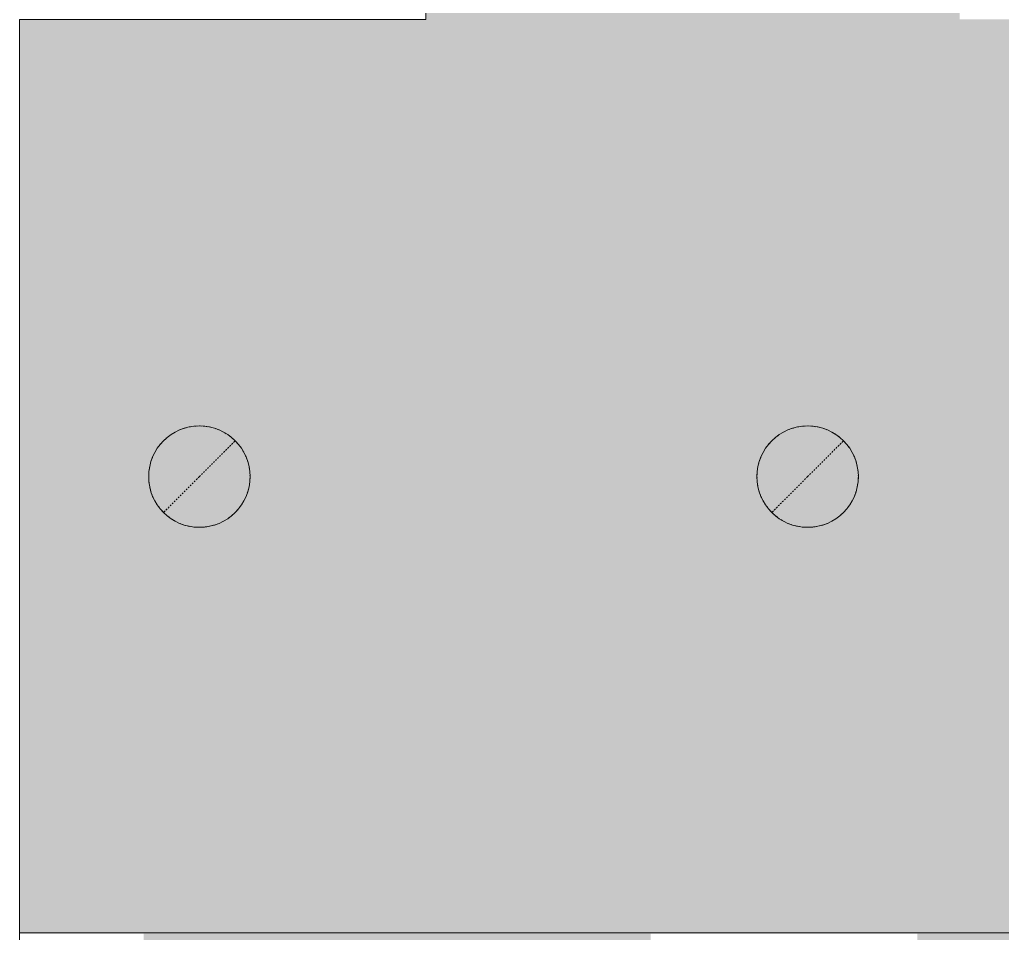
# Model space of a CAD drawing. Header units: inches. Extents: x -1263 to 2214, y -160 to 2229.
# Drawn here: x -277.5 to -199.9, y 1281.2 to 1353.2 of the extents above; entities that cross this region are included whole.
import ezdxf

# ---------------------------------------------------------------- set-up
doc = ezdxf.new("R2010")
doc.units = ezdxf.units.IN
doc.header["$MEASUREMENT"] = 0
doc.linetypes.add('Demolished', pattern=[0.1875, 0.125, -0.0625])
for name, color, linetype, lineweight in [('A-CLNG', 13, 'Continuous', 13), ('A-DETL-GENF', 92, 'Continuous', 9), ('A-WALL', 113, 'Demolished', 9), ('E-LITE-EQPM', 33, 'Demolished', 9), ('I-WALL', 2, 'Continuous', 13)]:
    doc.layers.add(name, color=color, linetype=linetype, lineweight=lineweight)

# ---------------------------------------------------------------- blocks, each defined once
blk = doc.blocks.new('L-Recessed Circular - Downlight - 8_-4935058-6TH FLOOR RCP DEMO')
at = {"layer": 'E-LITE-EQPM', "color": 7}
for q in [(2.828, 2.828), (-2.828, -2.828)]:
    blk.add_line((0, 0), q, dxfattribs=at)
for start, end in [(360, 180), (180, 360)]:
    blk.add_arc((0, 0), 4, start, end, dxfattribs=at)

msp = doc.modelspace()

# ---------------------------------------------------------------- hatches: boundary and pattern name
at = {"layer": 'A-DETL-GENF'}
h = msp.add_hatch(color=9, dxfattribs=at)
h.paths.add_polyline_path([(38.236, 1240.161), (70.771, 1240.161), (70.771, 1265.211), (58.742, 1265.211), (58.742, 1579.307), (70.771, 1579.307), (70.771, 1607.297), (-48.229, 1607.297), (-48.229, 1620.306), (-277.423, 1620.306), (-277.418, 1541.258), (-249.394, 1541.258), (-249.394, 1598.341), (24.693, 1598.341), (24.693, 1541.259), (52.78, 1541.259), (52.78, 1411.259), (24.693, 1411.259), (24.693, 1357.25), (50.711, 1357.25), (50.711, 1277.191), (-67.378, 1277.191), (-67.378, 1240.161), (-41.772, 1240.161), (-41.772, 1259.142), (38.236, 1259.142), (38.236, 1245.161)], flags=0)
h.paths.add_polyline_path([(-381.472, 1240.161), (-381.472, 1256.215), (-377.472, 1256.215), (-377.472, 1256.268), (-381.502, 1256.268), (-381.502, 1620.306), (-399.463, 1620.306), (-399.463, 1240.161), (-384.903, 1240.161)], flags=0)
h.paths.add_polyline_path([(185.832, 1240.161), (672.963, 1240.161), (672.963, 1620.306), (654.755, 1620.306), (654.755, 1257.226), (377.164, 1257.256), (377.164, 1309.639), (293.769, 1309.639), (293.769, 1263.248), (188.784, 1263.248), (188.784, 1296.734), (193.784, 1296.734), (193.784, 1268.248), (288.769, 1268.248), (288.769, 1368.22), (193.784, 1368.22), (193.784, 1339.234), (188.784, 1339.234), (188.784, 1401.009), (193.784, 1401.009), (193.784, 1372.22), (288.769, 1372.22), (288.769, 1472.298), (193.784, 1472.298), (193.784, 1443.509), (188.784, 1443.509), (188.784, 1505.057), (193.784, 1505.057), (193.784, 1476.298), (288.769, 1476.298), (288.769, 1576.287), (193.784, 1576.287), (193.784, 1547.557), (188.784, 1547.557), (188.784, 1575.307), (188.644, 1575.279), (188.644, 1547.76), (182.73, 1547.76), (182.73, 1504.238), (188.644, 1504.238), (188.644, 1444.18), (182.73, 1444.18), (182.73, 1400.245), (188.644, 1400.245), (188.644, 1339.745), (182.73, 1339.745), (182.73, 1296.76), (188.644, 1296.734), (188.644, 1265.211), (174.749, 1265.211), (174.749, 1240.161), (182.73, 1240.161)], flags=0)
h.paths.add_polyline_path([(-244.394, 1242.23), (-222.894, 1242.23), (-222.894, 1276.117), (-227.659, 1276.117), (-227.659, 1281.117), (-206.622, 1281.117), (-206.622, 1276.117), (-217.894, 1276.117), (-217.894, 1242.23), (-155.351, 1242.23), (-155.351, 1276.117), (-166.622, 1276.117), (-166.622, 1281.117), (-155.351, 1281.117), (-155.351, 1310.785), (-150.351, 1310.785), (-150.351, 1350.785), (-155.351, 1350.785), (-155.351, 1353.285), (-203.286, 1353.285), (-203.286, 1358.285), (-124.375, 1358.285), (-124.375, 1395.205), (-143.375, 1395.205), (-143.375, 1396.205), (-124.375, 1396.205), (-124.375, 1429.244), (-143.375, 1429.244), (-143.375, 1430.244), (-124.375, 1430.244), (-124.375, 1463.283), (-185.429, 1463.283), (-185.429, 1468.323), (-184.429, 1468.323), (-184.429, 1464.283), (-124.375, 1464.283), (-124.375, 1497.323), (-184.429, 1497.323), (-184.429, 1492.323), (-185.429, 1492.323), (-185.429, 1502.823), (-184.429, 1502.823), (-184.429, 1498.323), (-124.375, 1498.323), (-124.375, 1531.273), (-184.394, 1531.273), (-184.394, 1532.273), (-124.375, 1532.273), (-124.375, 1593.341), (-184.429, 1593.341), (-184.429, 1588.841), (-185.429, 1588.841), (-185.429, 1593.341), (-245.394, 1593.341), (-245.394, 1537.258), (-271.427, 1537.258), (-271.427, 1415.259), (-245.394, 1415.259), (-245.394, 1353.25), (-277.453, 1353.25), (-277.423, 1281.117), (-267.659, 1281.117), (-267.659, 1276.117), (-272.423, 1276.117), (-272.423, 1242.23), (-269.199, 1242.23)], flags=0)
h.paths.add_polyline_path([(-405.983, 1254.153), (-403.463, 1254.153), (-403.463, 1284.191), (-423.432, 1284.191), (-423.432, 1254.153), (-415.541, 1254.153)], flags=0)
h.paths.add_polyline_path([(-371.502, 1256.268), (-331.502, 1256.268), (-331.502, 1262.268), (-283.453, 1262.268), (-283.453, 1508.332), (-375.502, 1508.332), (-375.502, 1262.268), (-371.502, 1262.268)], flags=0)
h.paths.add_polyline_path([(649.755, 1262.226), (649.755, 1359.161), (556.005, 1359.161), (556.005, 1262.226), (591.171, 1262.226)], flags=0)
h.paths.add_polyline_path([(382.664, 1262.756), (551.005, 1262.756), (550.984, 1619.361), (432.351, 1619.361), (432.351, 1624.306), (386.351, 1624.306), (386.351, 1619.361), (382.664, 1619.361), (382.664, 1379.389), (378.039, 1379.389), (378.039, 1531.323), (293.769, 1531.323), (293.769, 1315.139), (378.039, 1315.139), (378.039, 1339.389), (382.664, 1339.389), (382.664, 1269.211)], flags=0)
h.paths.add_polyline_path([(6.204, 1281.191), (46.711, 1281.191), (46.699, 1353.25), (20.693, 1353.285), (20.693, 1415.259), (46.78, 1415.259), (46.78, 1537.259), (20.693, 1537.259), (20.693, 1593.341), (-39.361, 1593.341), (-39.361, 1588.841), (-40.361, 1588.841), (-40.361, 1593.341), (-100.327, 1593.341), (-100.327, 1532.273), (-40.361, 1532.273), (-40.361, 1552.841), (-39.361, 1552.841), (-39.361, 1525.823), (-40.361, 1525.823), (-40.361, 1531.273), (-100.327, 1531.273), (-100.327, 1498.323), (-40.361, 1498.323), (-40.361, 1501.823), (-39.361, 1501.823), (-39.361, 1492.803), (-40.361, 1492.803), (-40.361, 1497.323), (-100.327, 1497.323), (-100.327, 1464.283), (-40.361, 1464.283), (-40.361, 1468.803), (-39.361, 1468.803), (-39.361, 1457.994), (-40.361, 1457.994), (-40.361, 1463.283), (-100.327, 1463.283), (-100.327, 1430.244), (-40.361, 1430.244), (-40.361, 1433.994), (-39.361, 1433.994), (-39.361, 1424.725), (-40.361, 1424.725), (-40.361, 1429.244), (-100.327, 1429.244), (-100.327, 1396.205), (-40.361, 1396.205), (-40.361, 1400.725), (-39.361, 1400.725), (-39.361, 1389.705), (-40.361, 1389.705), (-40.361, 1395.205), (-100.327, 1395.205), (-100.327, 1358.285), (-40.361, 1358.285), (-40.361, 1365.705), (-39.361, 1365.705), (-39.361, 1358.285), (-21.724, 1358.285), (-21.724, 1353.285), (-66.378, 1353.285), (-66.378, 1350.785), (-71.378, 1350.785), (-71.378, 1310.785), (-66.378, 1310.785), (-66.378, 1281.191), (-16.838, 1281.191)], flags=0)
h.paths.add_polyline_path([(-249.394, 1357.25), (-249.394, 1411.259), (-271.427, 1411.259), (-271.427, 1411.21), (-277.427, 1411.21), (-277.453, 1357.25)], flags=0)
h.paths.add_polyline_path([(-118.172, 1358.285), (-104.327, 1358.285), (-104.327, 1593.341), (-120.375, 1593.341), (-120.375, 1358.285)], flags=0)
h.paths.add_polyline_path([(591.171, 1364.161), (648.755, 1364.161), (648.755, 1618.326), (642.755, 1618.326), (642.755, 1624.306), (602.755, 1624.306), (602.755, 1618.326), (556.984, 1618.326), (556.984, 1364.161)], flags=0)
h.paths.add_polyline_path([(-354.62, 1513.332), (-282.418, 1513.332), (-282.418, 1574.273), (-376.502, 1574.273), (-376.502, 1513.332), (-375.502, 1513.332)], flags=0)
h.paths.add_polyline_path([(-185.429, 1526.823), (-185.429, 1552.841), (-184.429, 1552.841), (-184.429, 1526.823)], flags=0)
h.paths.add_polyline_path([(293.769, 1536.323), (378.039, 1536.323), (378.039, 1619.361), (375.351, 1619.361), (375.351, 1624.306), (329.351, 1624.306), (329.351, 1619.361), (317.858, 1619.361), (317.858, 1595.356), (293.769, 1595.356), (293.769, 1576.287)], flags=0)
h.paths.add_polyline_path([(676.963, 1576.189), (697.023, 1576.189), (697.023, 1606.139), (676.963, 1606.139), (676.963, 1583.894)], flags=0)
h.paths.add_polyline_path([(-287.064, 1579.273), (-281.423, 1579.273), (-281.423, 1620.306), (-297.963, 1620.306), (-297.963, 1624.306), (-360.963, 1624.306), (-360.963, 1620.306), (-377.502, 1620.306), (-377.502, 1579.273), (-354.62, 1579.273)], flags=0)
h.paths.add_polyline_path([(182.73, 1579.307), (188.784, 1579.307), (188.784, 1598.248), (293.628, 1598.248), (293.628, 1599.356), (313.858, 1599.356), (313.858, 1620.306), (295.848, 1620.306), (295.848, 1607.297), (174.749, 1607.297), (174.749, 1579.307), (182.644, 1579.307)], flags=0)
h.paths.add_polyline_path([(288.769, 1580.287), (288.769, 1593.248), (193.784, 1593.248), (193.784, 1580.287), (281.956, 1580.287)], flags=0)

# ---------------------------------------------------------------- linework, layer by layer
at = {"layer": 'A-CLNG'}
msp.add_line((-155.351, 1281.191), (-277.453, 1281.191), dxfattribs=at)
for centre, start, end in [((-263.272, 1317.191), 0, 180), ((-215.272, 1317.191), 0, 180), ((-263.272, 1317.191), 180, 0), ((-215.272, 1317.191), 180, 0)]:
    msp.add_arc(centre, 4, start, end, dxfattribs=at)
at = {"layer": 'A-WALL', "color": 8, "linetype": 'Continuous', "lineweight": 20}
for p, q in [((-245.394, 1415.259), (-245.394, 1353.25)), ((-245.394, 1353.25), (-277.453, 1353.25))]:
    msp.add_line(p, q, dxfattribs=at)
at = {"layer": 'I-WALL', "color": 8, "lineweight": 20}
msp.add_line((-277.453, 1353.25), (-277.453, 1256.268), dxfattribs=at)

# ---------------------------------------------------------------- block references
at = {"layer": 'E-LITE-EQPM', "color": 7}
for p in [(-263.272, 1317.191), (-215.272, 1317.191)]:
    msp.add_blockref('L-Recessed Circular - Downlight - 8_-4935058-6TH FLOOR RCP DEMO', p, dxfattribs=at)

doc.saveas('drawing.dxf')
